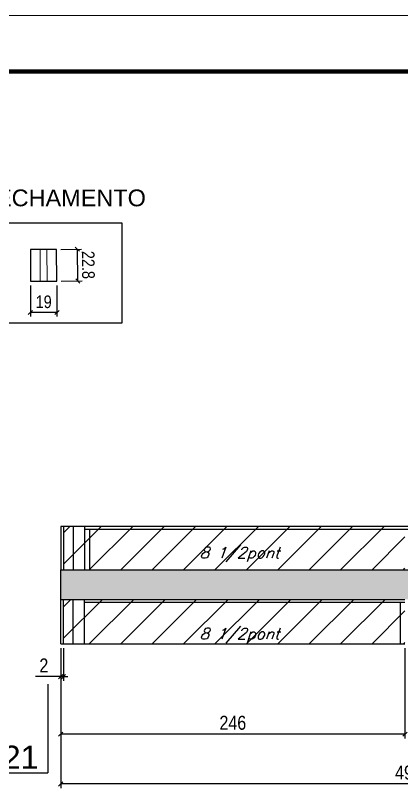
# Model space of a CAD drawing. Extents: x 137137 to 143418, y 10464 to 34486.
# Drawn here: x 139051 to 139327, y 32782 to 33337 of the extents above; entities that cross this region are included whole.
import ezdxf

# ---------------------------------------------------------------- set-up
doc = ezdxf.new("R2010")
doc.units = 0
doc.linetypes.add('DASHED', pattern=[0.75, 0.5, -0.25])
for name, color, linetype in [('5', 5, 'Continuous'), ('COTA', 241, 'Continuous'), ('NOMENCLATURA', 7, 'Continuous'), ('Painéis', 200, 'Continuous'), ('Reaproveitamento', 251, 'Continuous'), ('SARR_2.2x7', 40, 'Continuous'), ('SARR_3.5x7', 81, 'Continuous'), ('texto', 7, 'Continuous')]:
    doc.layers.add(name, color=color, linetype=linetype)
for name, color, linetype, lineweight in [('Folhas', 255, 'Continuous', 9), ('Sarr 2.2x7', 40, 'Continuous', 9), ('SARRAFO DE PRESSAO', 251, 'DASHED', 9)]:
    doc.layers.add(name, color=color, linetype=linetype, lineweight=lineweight)
doc.styles.add('COTA TECNICA', font='techl___.ttf', dxfattribs={"height": 10})
doc.styles.add('COTA TECNICA-50', font='techl___.ttf', dxfattribs={"height": 9})
doc.styles.add('Romans', font='romans.shx')
doc.styles.get("Standard").update_dxf_attribs({"font": 'arial.ttf'})
doc.dimstyles.new('COTA PAINEL-50', dxfattribs={"dimtxt": 9, "dimasz": 3, "dimexe": 3, "dimexo": 3, "dimgap": 3, "dimtad": 1, "dimdec": 1, "dimzin": 12, "dimdsep": 46, "dimtxsty": 'COTA TECNICA-50', "dimblk1": 'OBLIQUE', "dimblk2": 'OBLIQUE', "dimsah": 1, "dimcen": 0.9, "dimclrd": 4, "dimclre": 4, "dimclrt": 240, "dimadec": 1, "dimazin": 3, "dimtfac": 1, "dimtdec": 1, "dimtmove": 0, "dimatfit": 3, "dimfxl": 1, "dimtolj": 1, "dimtzin": 12, "dimarcsym": 0})
doc.dimstyles.new('PAINEL', dxfattribs={"dimtxt": 10, "dimasz": 3, "dimexe": 3, "dimexo": 3, "dimgap": 3, "dimtad": 1, "dimdec": 1, "dimzin": 12, "dimdsep": 46, "dimtxsty": 'COTA TECNICA', "dimblk1": 'OBLIQUE', "dimblk2": 'OBLIQUE', "dimsah": 1, "dimcen": 0.9, "dimclrd": 4, "dimclre": 4, "dimclrt": 240, "dimadec": 1, "dimazin": 3, "dimtfac": 1, "dimtdec": 1, "dimtmove": 0, "dimatfit": 3, "dimfxl": 1, "dimtolj": 1, "dimtzin": 12, "dimarcsym": 0})

# ---------------------------------------------------------------- blocks, each defined once
blk = doc.blocks.new('9999999999')
at = {"layer": 'Folhas'}
blk.add_lwpolyline([(98138.98, 34190.21), (99623.98, 34190.21), (99623.98, 35240.21), (98138.98, 35240.21)], close=True, dxfattribs=at)
at = {"layer": 'Folhas', "color": 30, "const_width": 3}
blk.add_lwpolyline([(98213.98, 34230.21), (99583.98, 34230.21), (99583.98, 35200.21), (98213.98, 35200.21)], close=True, dxfattribs=at)
blk = doc.blocks.new('_Oblique')
at = {"color": 0, "linetype": 'ByBlock', "lineweight": -2}
blk.add_line((-0.5, -0.5), (0.5, 0.5), dxfattribs=at)
blk = doc.blocks.new('*D390')
at = {"layer": 'COTA', "color": 4, "linetype": 'ByBlock', "lineweight": -2, "transparency": 16777216}
for p, q in [((139083.14, 32884.6), (139083.14, 32819.95)), ((139329.14, 32884.6), (139329.14, 32819.95)), ((139329.14, 32822.95), (139083.14, 32822.95))]:
    blk.add_line(p, q, dxfattribs=at)
at = {"layer": 'Defpoints', "color": 0, "linetype": 'ByBlock', "transparency": 16777216}
for p in [(139083.14, 32887.6), (139329.14, 32887.6), (139083.14, 32822.95)]:
    blk.add_point(p, dxfattribs=at)
at = {"layer": 'COTA', "color": 4, "linetype": 'ByBlock', "lineweight": -2, "transparency": 16777216, "xscale": 3, "yscale": 3, "zscale": 3, "rotation": 180}
blk.add_blockref('_Oblique', (139083.14, 32822.95), dxfattribs=at)
at = {"layer": 'COTA', "color": 4, "linetype": 'ByBlock', "lineweight": -2, "transparency": 16777216, "xscale": 3, "yscale": 3, "zscale": 3}
blk.add_blockref('_Oblique', (139329.14, 32822.95), dxfattribs=at)
at = {"layer": 'COTA', "color": 240, "linetype": 'ByBlock', "transparency": 16777216, "insert": (139206.14, 32831.05), "char_height": 10, "attachment_point": 5, "style": 'COTA TECNICA'}
blk.add_mtext('\\A1;246', dxfattribs=at)
blk = doc.blocks.new('*D391')
at = {"layer": 'COTA', "color": 4, "linetype": 'ByBlock', "lineweight": -2, "transparency": 16777216}
for p, q in [((139083.14, 32884.6), (139083.14, 32784.35)), ((139580.16, 32884.6), (139580.16, 32784.35)), ((139580.16, 32787.35), (139083.14, 32787.35))]:
    blk.add_line(p, q, dxfattribs=at)
at = {"layer": 'Defpoints', "color": 0, "linetype": 'ByBlock', "transparency": 16777216}
for p in [(139083.14, 32887.6), (139580.16, 32887.6), (139083.14, 32787.35)]:
    blk.add_point(p, dxfattribs=at)
at = {"layer": 'COTA', "color": 4, "linetype": 'ByBlock', "lineweight": -2, "transparency": 16777216, "xscale": 3, "yscale": 3, "zscale": 3, "rotation": 180}
blk.add_blockref('_Oblique', (139083.14, 32787.35), dxfattribs=at)
at = {"layer": 'COTA', "color": 4, "linetype": 'ByBlock', "lineweight": -2, "transparency": 16777216, "xscale": 3, "yscale": 3, "zscale": 3}
blk.add_blockref('_Oblique', (139580.16, 32787.35), dxfattribs=at)
at = {"layer": 'COTA', "color": 240, "linetype": 'ByBlock', "transparency": 16777216, "insert": (139331.65, 32795.45), "char_height": 10, "attachment_point": 5, "style": 'COTA TECNICA'}
blk.add_mtext('\\A1;497', dxfattribs=at)
blk = doc.blocks.new('*D263')
at = {"layer": 'COTA', "color": 4, "linetype": 'ByBlock', "lineweight": -2, "transparency": 16777216}
for p, q in [((139083.14, 32884.6), (139083.14, 32861.13)), ((139085.14, 32884.6), (139085.14, 32861.13)), ((139083.14, 32864.13), (139065.03, 32864.13)), ((139085.14, 32864.13), (139083.14, 32864.13)), ((139085.14, 32864.13), (139088.14, 32864.13))]:
    blk.add_line(p, q, dxfattribs=at)
at = {"layer": 'Defpoints', "color": 0, "linetype": 'ByBlock', "transparency": 16777216}
for p in [(139083.14, 32887.6), (139085.14, 32887.6), (139083.14, 32864.13)]:
    blk.add_point(p, dxfattribs=at)
at = {"layer": 'COTA', "color": 4, "linetype": 'ByBlock', "lineweight": -2, "transparency": 16777216, "xscale": 3, "yscale": 3, "zscale": 3}
blk.add_blockref('_Oblique', (139083.14, 32864.13), dxfattribs=at)
at = {"layer": 'COTA', "color": 4, "linetype": 'ByBlock', "lineweight": -2, "transparency": 16777216, "xscale": 3, "yscale": 3, "zscale": 3, "rotation": 180}
blk.add_blockref('_Oblique', (139085.14, 32864.13), dxfattribs=at)
at = {"layer": 'COTA', "color": 240, "linetype": 'ByBlock', "transparency": 16777216, "insert": (139071.09, 32872.13), "char_height": 10, "attachment_point": 5, "style": 'COTA TECNICA'}
blk.add_mtext('\\A1;2', dxfattribs=at)
blk = doc.blocks.new('*D268')
at = {"layer": 'COTA', "color": 4, "linetype": 'ByBlock', "lineweight": -2, "transparency": 16777216}
for p, q in [((139083.15, 33169.87), (139098.05, 33170.09)), ((139095.37, 33147.24), (139095.05, 33170.04)), ((139083.48, 33147.07), (139098.37, 33147.29))]:
    blk.add_line(p, q, dxfattribs=at)
at = {"layer": 'Defpoints', "color": 0, "linetype": 'ByBlock', "transparency": 16777216}
for p in [(139080.15, 33169.83), (139095.05, 33170.04), (139080.48, 33147.03)]:
    blk.add_point(p, dxfattribs=at)
at = {"layer": 'COTA', "color": 4, "linetype": 'ByBlock', "lineweight": -2, "transparency": 16777216, "xscale": 3, "yscale": 3, "zscale": 3}
for p, rotation in [((139095.05, 33170.04), 90.81267299134656), ((139095.37, 33147.24), 270.8126729913466)]:
    blk.add_blockref('_Oblique', p, dxfattribs=dict(at, rotation=rotation))
at = {"layer": 'COTA', "color": 240, "linetype": 'ByBlock', "transparency": 16777216, "insert": (139102.79, 33158.75), "char_height": 9, "attachment_point": 5, "rotation": 270.8127, "style": 'COTA TECNICA-50'}
blk.add_mtext('\\A1;22.8', dxfattribs=at)
blk = doc.blocks.new('*D269')
at = {"layer": 'COTA', "color": 4, "linetype": 'ByBlock', "lineweight": -2, "transparency": 16777216}
for p, q in [((139061.48, 33144.03), (139061.48, 33121.73)), ((139080.48, 33144.03), (139080.48, 33121.73)), ((139080.48, 33124.73), (139061.48, 33124.73))]:
    blk.add_line(p, q, dxfattribs=at)
at = {"layer": 'Defpoints', "color": 0, "linetype": 'ByBlock', "transparency": 16777216}
for p in [(139061.48, 33147.03), (139080.48, 33147.03), (139061.48, 33124.73)]:
    blk.add_point(p, dxfattribs=at)
at = {"layer": 'COTA', "color": 4, "linetype": 'ByBlock', "lineweight": -2, "transparency": 16777216, "xscale": 3, "yscale": 3, "zscale": 3, "rotation": 180}
blk.add_blockref('_Oblique', (139061.48, 33124.73), dxfattribs=at)
at = {"layer": 'COTA', "color": 4, "linetype": 'ByBlock', "lineweight": -2, "transparency": 16777216, "xscale": 3, "yscale": 3, "zscale": 3}
blk.add_blockref('_Oblique', (139080.48, 33124.73), dxfattribs=at)
at = {"layer": 'COTA', "color": 240, "linetype": 'ByBlock', "transparency": 16777216, "insert": (139070.98, 33132.31), "char_height": 9, "attachment_point": 5, "style": 'COTA TECNICA-50'}
blk.add_mtext('\\A1;19', dxfattribs=at)

msp = doc.modelspace()

# ---------------------------------------------------------------- hatches: boundary and pattern name
at = {"layer": 'COTA', "linetype": 'ByBlock'}
h = msp.add_hatch(dxfattribs=at)
h.set_pattern_fill('AR-CONC', color=256, scale=0.03)
h.set_pattern_definition([(50, (1092.9106, -286.431), (5.46554007, -0.47817257), [0.5715, -6.2865]), (355, (1092.9106, -286.431), (-1.05730264, 5.73170536), [0.4572, -5.02921753]), (100.4514447, (1093.366, -286.4707), (4.40823741, 5.25353256), [0.48570026, -5.34270734]), (46.1842, (1092.9106, -284.907), (8.13237123, -1.26126984), [0.85725, -9.42975]), (96.6355576, (1093.588, -285.012), (7.122124, 7.42278374), [0.7285507, -8.01406824]), (351.184151, (1092.911, -284.907), (7.122124, 7.42278374), [0.685799, -7.54379196]), (21, (1093.6726, -285.288), (4.54843174, -3.06795595), [0.5715, -6.2865]), (326, (1093.6726, -285.288), (1.85406085, 5.52563898), [0.4572, -5.0292]), (71.451445, (1094.0516, -285.5435), (6.40249258, 2.45768307), [0.48570026, -5.34269813]), (37.5, (1092.9106, -286.4309), (0.092658098, 2.536651166), [0, -4.96824, 0, -5.1054, 0, -5.04825]), (7.5, (1092.9106, -286.4309), (2.004589875, 3.005417245), [0, -2.91084, 0, -4.85394, 0, -1.92405]), (327.5, (1091.2113, -286.4309), (4.067717855, -0.17186232), [0, -1.905, 0, -5.9436, 0, -7.8867]), (317.5, (1090.4493, -286.431), (4.44387544, 0.76279473), [0, -2.4765, 0, -3.94716, 0, -5.6007])])
h.paths.add_polyline_path([(139083.14, 32919.4), (139461.16, 32919.4), (139461.16, 32899.4), (139580.16, 32899.4), (139580.16, 32940.6), (139083.14, 32940.6)])
at = {"layer": 'Reaproveitamento', "linetype": 'ByBlock'}
h = msp.add_hatch(dxfattribs=at)
h.set_pattern_fill('ANSI31', color=256, scale=5)
h.set_pattern_definition([(45, (0, 51), (-11.2253202, 11.2253202), [])])
h.paths.add_polyline_path([(139329.14, 32971.6), (139085.14, 32971.6), (139085.14, 32940.6), (139329.14, 32940.6)])
h = msp.add_hatch(dxfattribs=at)
h.set_pattern_fill('ANSI31', color=256, scale=5)
h.set_pattern_definition([(45, (0, -2), (-11.2253202, 11.2253202), [])])
h.paths.add_polyline_path([(139085.14, 32887.6), (139329.14, 32887.6), (139329.14, 32919.4), (139085.14, 32919.4)])

# ---------------------------------------------------------------- linework, layer by layer
at = {"linetype": 'ByBlock'}
msp.add_lwpolyline([(139036.5, 33188.93), (139126.9, 33188.93), (139126.9, 33117), (139036.5, 33117)], close=True, dxfattribs=at)
at = {"layer": 'COTA', "linetype": 'ByBlock'}
for p, q in [((139083.14, 32940.6), (139580.16, 32940.6)), ((139083.14, 32919.4), (139083.14, 32940.6))]:
    msp.add_line(p, q, dxfattribs=at)
at = {"layer": 'NOMENCLATURA', "linetype": 'Continuous'}
for p in [(139074.02, 32858.81), (139025.03, 32795.26)]:
    msp.add_line(p, (139074.02, 32795.26), dxfattribs=at)
at = {"layer": 'Painéis', "linetype": 'ByBlock'}
for p, q in [((139061.48, 33169.83), (139061.48, 33147.03)), ((139080.15, 33169.83), (139061.48, 33169.83)), ((139080.48, 33147.03), (139080.15, 33169.83)), ((139061.48, 33147.03), (139080.48, 33147.03)), ((139083.14, 32919.4), (139329.14, 32919.4)), ((139083.14, 32887.6), (139083.14, 32919.4)), ((139085.14, 32887.6), (139085.14, 32919.4)), ((139083.14, 32887.6), (139329.14, 32887.6))]:
    msp.add_line(p, q, dxfattribs=at)
at = {"layer": 'Painéis', "ltscale": 25}
for p, q in [((139580.14, 32971.6), (139083.14, 32971.6)), ((139083.14, 32971.6), (139083.14, 32940.6)), ((139085.14, 32971.6), (139085.14, 32940.6)), ((139083.14, 32940.6), (139580.14, 32940.6))]:
    msp.add_line(p, q, dxfattribs=at)
at = {"layer": 'Sarr 2.2x7', "linetype": 'ByBlock'}
for p, q in [((139068.48, 33169.83), (139068.48, 33147.03)), ((139073.48, 33147.03), (139073.15, 33169.83))]:
    msp.add_line(p, q, dxfattribs=at)
at = {"layer": 'SARR_2.2x7', "linetype": 'Continuous'}
for p, q in [((139092.14, 32971.6), (139092.14, 32940.6)), ((139331.14, 32969.4), (139100.14, 32969.4)), ((139092.14, 32887.6), (139092.14, 32919.4)), ((139329.14, 32917.2), (139100.14, 32917.2))]:
    msp.add_line(p, q, dxfattribs=at)
at = {"layer": 'SARR_3.5x7'}
for p, q in [((139100.14, 32971.6), (139100.14, 32940.6)), ((139103.64, 32969.4), (139103.64, 32940.6)), ((139100.14, 32887.6), (139100.14, 32919.4)), ((139325.64, 32917.2), (139325.64, 32887.6))]:
    msp.add_line(p, q, dxfattribs=at)

# ---------------------------------------------------------------- block references
at = {"layer": 'SARRAFO DE PRESSAO', "color": 6, "linetype": 'ByBlock'}
msp.add_blockref('9999999999', (40596.81, -1903), dxfattribs=at)

# ---------------------------------------------------------------- texts
at = {"layer": '5', "color": 7, "linetype": 'Continuous'}
msp.add_text('FECHAMENTO', height=12, rotation=360, dxfattribs=at).set_placement((139026.67, 33200.7))
at = {"layer": 'NOMENCLATURA', "linetype": 'Continuous'}
msp.add_text('M21', height=16.5, dxfattribs=at).set_placement((139022.49, 32798.23))
at = {"layer": 'texto', "color": 2, "char_height": 8, "attachment_point": 5, "style": 'Romans'}
for insert in [(139210.89, 32951.5), (139210.89, 32893.5)]:
    msp.add_mtext('{\\Q19;\\C256;8 1/2pont}', dxfattribs=dict(at, insert=insert))

# ---------------------------------------------------------------- dimensions: what is measured, and where the dimension line sits
at = {"layer": 'COTA', "linetype": 'ByBlock'}
dim = msp.add_linear_dim(base=(139095.05, 33170.04), p1=(139080.48, 33147.03), p2=(139080.15, 33169.83), angle=90.8127, dimstyle='COTA PAINEL-50', override={"dimarcsym": 1}, dxfattribs=at)
dim.commit()
dim.dimension.update_dxf_attribs({"geometry": '*D268', "text_midpoint": (139095.21, 33158.64), "dimtype": 161})
dim = msp.add_aligned_dim(p1=(139080.48, 33147.03), p2=(139061.48, 33147.03), distance=22.3, dimstyle='COTA PAINEL-50', override={"dimarcsym": 1}, dxfattribs=at)
dim.commit()
dim.dimension.update_dxf_attribs({"geometry": '*D269', "text_midpoint": (139070.98, 33132.31)})
for base, p1, picture, middle in [((139083.14, 32864.13), (139085.14, 32887.6), '*D263', (139071.09, 32872.13)), ((139083.14, 32822.95), (139329.14, 32887.6), '*D390', (139206.14, 32831.05)), ((139083.14, 32787.35), (139580.16, 32887.6), '*D391', (139331.65, 32795.45))]:
    dim = msp.add_linear_dim(base=base, p1=p1, p2=(139083.14, 32887.6), dimstyle='PAINEL', dxfattribs=at)
    dim.commit()
    dim.dimension.update_dxf_attribs({"geometry": picture, "text_midpoint": middle})

doc.saveas('drawing.dxf')
